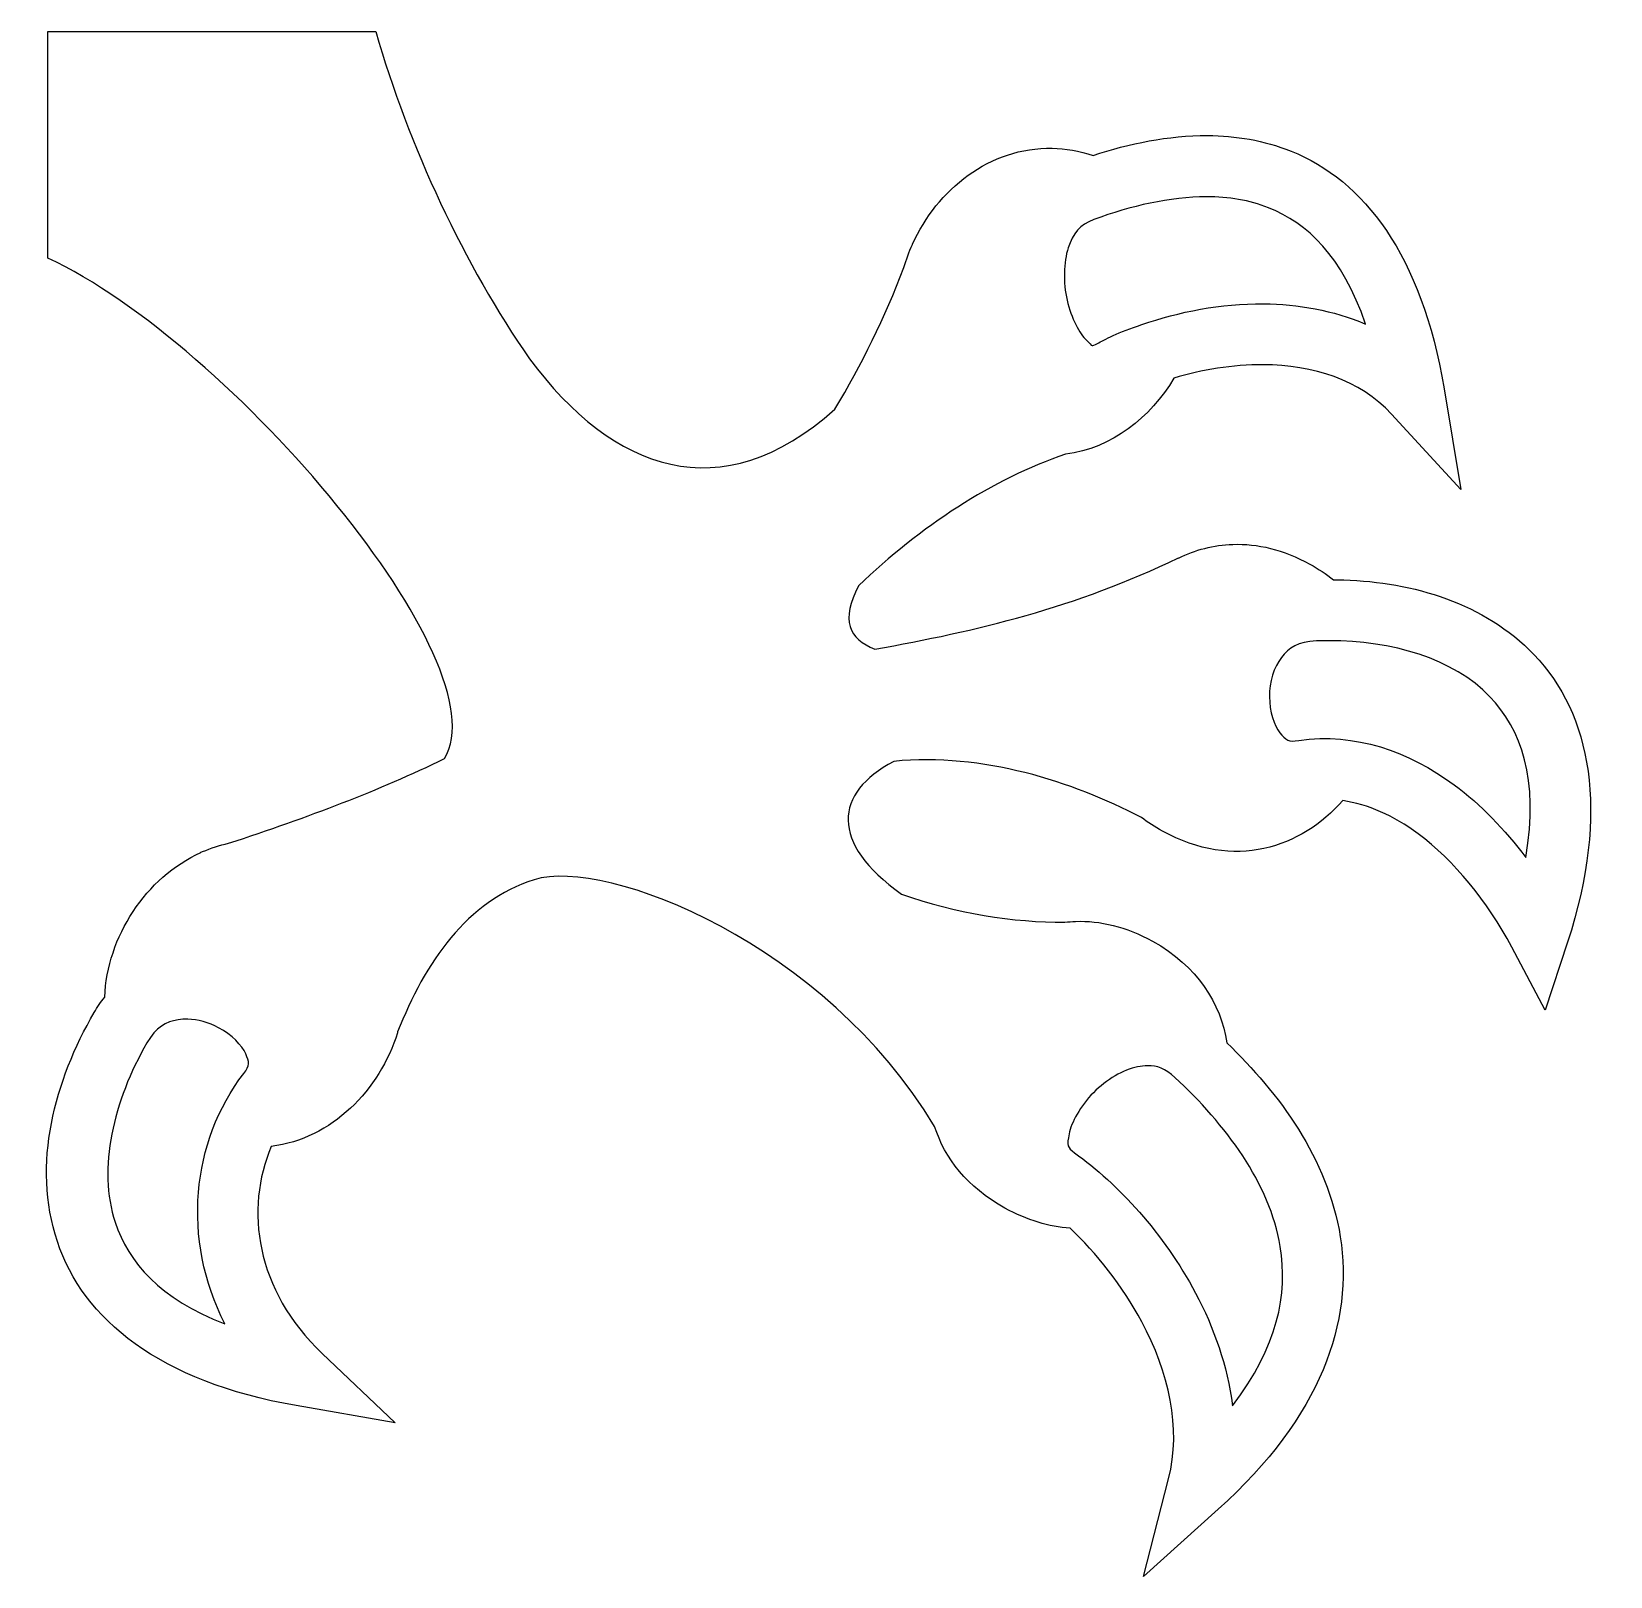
# Model space of a CAD drawing. Header units: centimetres. Extents: x -10.3 to 10.1, y -9.8 to 10.2.
import ezdxf

# ---------------------------------------------------------------- set-up
doc = ezdxf.new("R2010")
doc.units = ezdxf.units.CM
doc.header["$MEASUREMENT"] = 0
doc.layers.add('Layer 1', color=7, linetype='Continuous')

msp = doc.modelspace()

# ---------------------------------------------------------------- linework, layer by layer
at = {"layer": 'Layer 1'}
for points, knots in [([(-10.10711, 10.1823), (-10.10711, 10.1823), (-10.10711, 7.25163), (-10.10711, 7.25163), (-10.10711, 7.25163), (-7.72462, 6.13473), (-4.22417, 1.99092), (-4.97451, 0.77353), (-4.97451, 0.77353), (-5.81521, 0.36366), (-6.73123, 0.01721), (-7.7694, -0.32284), (-7.7694, -0.32284), (-7.88494, -0.3478), (-7.99711, -0.38424), (-8.10413, -0.43092), (-8.10413, -0.43092), (-8.11256, -0.43358), (-8.1207, -0.43606), (-8.12914, -0.43876), (-8.12914, -0.43876), (-8.12914, -0.43876), (-8.12661, -0.44142), (-8.12661, -0.44142), (-8.12661, -0.44142), (-8.83988, -0.76371), (-9.3402, -1.53509), (-9.37183, -2.3152), (-9.37183, -2.3152), (-9.42125, -2.37558), (-9.46658, -2.44073), (-9.50761, -2.51153), (-9.50761, -2.51153), (-10.01582, -3.39031), (-10.31787, -4.47318), (-9.98453, -5.47649), (-9.98453, -5.47649), (-9.65128, -6.47979), (-8.66117, -7.29393), (-6.89446, -7.59939), (-6.89446, -7.59939), (-6.89446, -7.59939), (-5.61095, -7.82204), (-5.61095, -7.82204), (-5.61095, -7.82204), (-5.61095, -7.82204), (-6.55581, -6.92597), (-6.55581, -6.92597), (-6.55581, -6.92597), (-7.42439, -6.10285), (-7.55899, -5.05498), (-7.21595, -4.24565), (-7.21595, -4.24565), (-6.43314, -4.14896), (-5.81332, -3.51555), (-5.58321, -2.77373), (-5.58321, -2.77373), (-5.5822, -2.77027), (-5.58169, -2.76673), (-5.58068, -2.76319), (-5.58068, -2.76319), (-5.23048, -1.87028), (-4.6828, -1.06732), (-3.81485, -0.79454), (-3.81485, -0.79454), (-2.87885, -0.50029), (-0.04368, -1.62904), (1.36789, -3.98876), (1.36789, -3.98876), (1.49861, -4.39749), (1.78822, -4.77334), (2.27847, -5.04422), (2.27847, -5.04422), (2.56804, -5.20425), (2.85162, -5.28466), (3.12056, -5.30254), (3.12056, -5.30254), (3.45917, -5.62428), (3.79968, -6.04904), (4.04826, -6.51487), (4.04826, -6.51487), (4.39657, -7.16755), (4.56465, -7.88659), (4.39488, -8.54821), (4.39488, -8.54821), (4.39488, -8.54821), (4.07061, -9.81055), (4.07061, -9.81055), (4.07061, -9.81055), (4.07061, -9.81055), (5.03907, -8.93961), (5.03907, -8.93961), (5.03907, -8.93961), (6.37314, -7.73993), (6.79212, -6.50255), (6.61775, -5.41593), (6.61775, -5.41593), (6.45443, -4.39863), (5.8239, -3.5578), (5.14976, -2.90432), (5.14976, -2.90432), (5.06973, -2.39333), (4.77143, -1.91177), (4.18778, -1.58919), (4.18778, -1.58919), (3.8442, -1.39931), (3.50685, -1.32269), (3.19025, -1.33357), (3.19025, -1.33357), (3.14441, -1.33513), (3.09946, -1.33897), (3.05447, -1.34411), (3.05447, -1.34411), (2.39328, -1.34904), (1.62856, -1.22655), (0.93954, -0.9791), (0.93954, -0.9791), (0.00392, -0.31268), (0.06595, 0.32406), (0.83813, 0.73798), (0.83813, 0.73798), (1.99497, 0.84871), (3.13903, 0.48042), (4.0429, 0.01185), (4.0429, 0.01185), (4.12606, -0.0509), (4.21646, -0.10985), (4.31573, -0.16467), (4.31573, -0.16467), (5.24625, -0.67903), (6.11103, -0.38175), (6.64804, 0.22935), (6.64804, 0.22935), (6.97653, 0.18364), (7.30375, 0.03546), (7.62322, -0.20026), (7.62322, -0.20026), (8.08804, -0.54309), (8.51773, -1.07035), (8.83555, -1.66686), (8.83555, -1.66686), (8.83555, -1.66686), (9.27047, -2.48391), (9.27047, -2.48391), (9.27047, -2.48391), (9.27047, -2.48391), (9.55772, -1.60365), (9.55772, -1.60365), (9.55772, -1.60365), (10.11282, 0.1012), (9.85416, 1.35679), (9.12288, 2.1202), (9.12288, 2.1202), (8.48294, 2.78827), (7.56245, 3.05582), (6.66263, 3.08614), (6.66263, 3.08614), (6.61772, 3.08766), (6.57298, 3.08724), (6.5282, 3.08749), (6.5282, 3.08749), (6.4367, 3.16023), (6.33591, 3.22842), (6.22383, 3.29032), (6.22383, 3.29032), (5.88016, 3.48029), (5.54282, 3.55682), (5.2263, 3.54603), (5.2263, 3.54603), (4.97667, 3.53747), (4.73993, 3.47392), (4.52391, 3.36943), (4.52391, 3.36943), (4.52391, 3.36943), (4.52391, 3.37209), (4.52391, 3.37209), (4.52391, 3.37209), (3.19461, 2.72747), (1.89988, 2.42162), (0.59575, 2.19004), (0.59575, 2.19004), (0.25807, 2.31802), (0.15058, 2.5704), (0.38365, 3.00966), (0.38365, 3.00966), (1.18147, 3.7756), (2.11705, 4.39319), (3.06258, 4.71219), (3.06258, 4.71219), (3.66027, 4.79168), (4.16173, 5.18456), (4.46466, 5.69787), (4.46466, 5.69787), (4.8225, 5.80515), (5.22604, 5.87384), (5.61901, 5.87051), (5.61901, 5.87051), (6.26696, 5.8649), (6.86676, 5.6797), (7.28068, 5.22998), (7.28068, 5.22998), (7.28068, 5.22998), (8.17675, 4.2562), (8.17675, 4.2562), (8.17675, 4.2562), (8.17675, 4.2562), (7.95933, 5.56079), (7.95933, 5.56079), (7.95933, 5.56079), (7.67149, 7.29084), (6.92094, 8.26028), (5.97992, 8.63516), (5.97992, 8.63516), (5.62706, 8.77583), (5.26281, 8.83461), (4.89937, 8.83681), (4.89937, 8.83681), (4.39082, 8.83997), (3.88523, 8.73164), (3.41822, 8.57988), (3.41822, 8.57988), (3.23816, 8.63858), (3.06093, 8.66843), (2.88986, 8.67206), (2.88986, 8.67206), (2.08319, 8.68935), (1.40082, 8.13678), (1.08187, 7.43076), (1.08187, 7.43076), (1.08157, 7.42979), (1.0809, 7.42899), (1.0806, 7.42806), (1.0806, 7.42806), (1.03675, 7.33078), (1.00057, 7.23097), (0.97117, 7.12892), (0.97117, 7.12892), (0.72238, 6.4808), (0.42299, 5.86928), (0.07649, 5.29461), (0.07649, 5.29461), (-1.3977, 3.97762), (-2.79494, 4.49329), (-3.87414, 5.94821), (-3.87414, 5.94821), (-4.70877, 7.14494), (-5.44355, 8.70979), (-5.86261, 10.1823), (-5.86261, 10.1823), (-5.86261, 10.1823), (-10.10716, 10.1823), (-10.10716, 10.1823), (-10.10716, 10.1823), (-10.10716, 10.1823), (-10.10711, 10.1823), (-10.10711, 10.1823)], [0, 0, 0, 0, 0.01538462, 0.01538462, 0.01538462, 0.01538462, 0.03076923, 0.03076923, 0.03076923, 0.03076923, 0.04615385, 0.04615385, 0.04615385, 0.04615385, 0.06153846, 0.06153846, 0.06153846, 0.06153846, 0.07692308, 0.07692308, 0.07692308, 0.07692308, 0.09230769, 0.09230769, 0.09230769, 0.09230769, 0.10769231, 0.10769231, 0.10769231, 0.10769231, 0.12307692, 0.12307692, 0.12307692, 0.12307692, 0.13846154, 0.13846154, 0.13846154, 0.13846154, 0.15384615, 0.15384615, 0.15384615, 0.15384615, 0.16923077, 0.16923077, 0.16923077, 0.16923077, 0.18461538, 0.18461538, 0.18461538, 0.18461538, 0.2, 0.2, 0.2, 0.2, 0.21538462, 0.21538462, 0.21538462, 0.21538462, 0.23076923, 0.23076923, 0.23076923, 0.23076923, 0.24615385, 0.24615385, 0.24615385, 0.24615385, 0.26153846, 0.26153846, 0.26153846, 0.26153846, 0.27692308, 0.27692308, 0.27692308, 0.27692308, 0.29230769, 0.29230769, 0.29230769, 0.29230769, 0.30769231, 0.30769231, 0.30769231, 0.30769231, 0.32307692, 0.32307692, 0.32307692, 0.32307692, 0.33846154, 0.33846154, 0.33846154, 0.33846154, 0.35384615, 0.35384615, 0.35384615, 0.35384615, 0.36923077, 0.36923077, 0.36923077, 0.36923077, 0.38461538, 0.38461538, 0.38461538, 0.38461538, 0.4, 0.4, 0.4, 0.4, 0.41538462, 0.41538462, 0.41538462, 0.41538462, 0.43076923, 0.43076923, 0.43076923, 0.43076923, 0.44615385, 0.44615385, 0.44615385, 0.44615385, 0.46153846, 0.46153846, 0.46153846, 0.46153846, 0.47692308, 0.47692308, 0.47692308, 0.47692308, 0.49230769, 0.49230769, 0.49230769, 0.49230769, 0.50769231, 0.50769231, 0.50769231, 0.50769231, 0.52307692, 0.52307692, 0.52307692, 0.52307692, 0.53846154, 0.53846154, 0.53846154, 0.53846154, 0.55384615, 0.55384615, 0.55384615, 0.55384615, 0.56923077, 0.56923077, 0.56923077, 0.56923077, 0.58461538, 0.58461538, 0.58461538, 0.58461538, 0.6, 0.6, 0.6, 0.6, 0.61538462, 0.61538462, 0.61538462, 0.61538462, 0.63076923, 0.63076923, 0.63076923, 0.63076923, 0.64615385, 0.64615385, 0.64615385, 0.64615385, 0.66153846, 0.66153846, 0.66153846, 0.66153846, 0.67692308, 0.67692308, 0.67692308, 0.67692308, 0.69230769, 0.69230769, 0.69230769, 0.69230769, 0.70769231, 0.70769231, 0.70769231, 0.70769231, 0.72307692, 0.72307692, 0.72307692, 0.72307692, 0.73846154, 0.73846154, 0.73846154, 0.73846154, 0.75384615, 0.75384615, 0.75384615, 0.75384615, 0.76923077, 0.76923077, 0.76923077, 0.76923077, 0.78461538, 0.78461538, 0.78461538, 0.78461538, 0.8, 0.8, 0.8, 0.8, 0.81538462, 0.81538462, 0.81538462, 0.81538462, 0.83076923, 0.83076923, 0.83076923, 0.83076923, 0.84615385, 0.84615385, 0.84615385, 0.84615385, 0.86153846, 0.86153846, 0.86153846, 0.86153846, 0.87692308, 0.87692308, 0.87692308, 0.87692308, 0.89230769, 0.89230769, 0.89230769, 0.89230769, 0.90769231, 0.90769231, 0.90769231, 0.90769231, 0.92307692, 0.92307692, 0.92307692, 0.92307692, 0.93846154, 0.93846154, 0.93846154, 0.93846154, 0.95384615, 0.95384615, 0.95384615, 0.95384615, 0.96923077, 0.96923077, 0.96923077, 0.96923077, 1, 1, 1, 1]), ([(4.88621, 8.04354), (5.17034, 8.04354), (5.44283, 8.00053), (5.68867, 7.90253), (5.68867, 7.90253), (6.18844, 7.70341), (6.64133, 7.28005), (6.94456, 6.39768), (6.94456, 6.39768), (6.52398, 6.57533), (6.06873, 6.65474), (5.62546, 6.65853), (5.62546, 6.65853), (5.06829, 6.66329), (4.52724, 6.55636), (4.05074, 6.38971), (4.05074, 6.38971), (3.74713, 6.29374), (3.55822, 6.1908), (3.47359, 6.14598), (3.47359, 6.14598), (3.39204, 6.10288), (3.42063, 6.10364), (3.33389, 6.18688), (3.33389, 6.18688), (3.24719, 6.27004), (3.13385, 6.47215), (3.08223, 6.7047), (3.08223, 6.7047), (3.03057, 6.93726), (3.03492, 7.19532), (3.09674, 7.38335), (3.09674, 7.38335), (3.15852, 7.57133), (3.24812, 7.68287), (3.42616, 7.74836), (3.42616, 7.74836), (3.42616, 7.74836), (3.42741, 7.74836), (3.42741, 7.74836), (3.42741, 7.74836), (3.42741, 7.74836), (3.42741, 7.74963), (3.42741, 7.74963), (3.42741, 7.74963), (3.90593, 7.92589), (4.41271, 8.04354), (4.88621, 8.04354)], [0, 0, 0, 0, 0.07692308, 0.07692308, 0.07692308, 0.07692308, 0.15384615, 0.15384615, 0.15384615, 0.15384615, 0.23076923, 0.23076923, 0.23076923, 0.23076923, 0.30769231, 0.30769231, 0.30769231, 0.30769231, 0.38461538, 0.38461538, 0.38461538, 0.38461538, 0.46153846, 0.46153846, 0.46153846, 0.46153846, 0.53846154, 0.53846154, 0.53846154, 0.53846154, 0.61538462, 0.61538462, 0.61538462, 0.61538462, 0.69230769, 0.69230769, 0.69230769, 0.69230769, 0.76923077, 0.76923077, 0.76923077, 0.76923077, 0.84615385, 0.84615385, 0.84615385, 0.84615385, 1, 1, 1, 1]), ([(6.47148, 2.29942), (7.28085, 2.29997), (8.07766, 2.07142), (8.55348, 1.57472), (8.55348, 1.57472), (8.95745, 1.15296), (9.19055, 0.51158), (9.01859, -0.50602), (9.01859, -0.50602), (8.74509, -0.14591), (8.43752, 0.17794), (8.09089, 0.43348), (8.09089, 0.43348), (7.50568, 0.86528), (6.80569, 1.11744), (6.08003, 1.00675), (6.08003, 1.00675), (5.94863, 0.98672), (5.90959, 1.01265), (5.8363, 1.1069), (5.8363, 1.1069), (5.76293, 1.2011), (5.70094, 1.38352), (5.70052, 1.57471), (5.70052, 1.57471), (5.7001, 1.76582), (5.75808, 1.9565), (5.85473, 2.08199), (5.85473, 2.08199), (5.95138, 2.20757), (6.07076, 2.28769), (6.3093, 2.29684), (6.3093, 2.29684), (6.36328, 2.29886), (6.41746, 2.29937), (6.47144, 2.29937), (6.47144, 2.29937), (6.47144, 2.29937), (6.47148, 2.29942), (6.47148, 2.29942)], [0, 0, 0, 0, 0.09090909, 0.09090909, 0.09090909, 0.09090909, 0.18181818, 0.18181818, 0.18181818, 0.18181818, 0.27272727, 0.27272727, 0.27272727, 0.27272727, 0.36363636, 0.36363636, 0.36363636, 0.36363636, 0.45454545, 0.45454545, 0.45454545, 0.45454545, 0.54545455, 0.54545455, 0.54545455, 0.54545455, 0.63636364, 0.63636364, 0.63636364, 0.63636364, 0.72727273, 0.72727273, 0.72727273, 0.72727273, 0.81818182, 0.81818182, 0.81818182, 0.81818182, 1, 1, 1, 1]), ([(-8.29781, -2.59856), (-8.16793, -2.60248), (-8.02477, -2.64149), (-7.89721, -2.70925), (-7.89721, -2.70925), (-7.72727, -2.79962), (-7.59487, -2.93932), (-7.54679, -3.04659), (-7.54679, -3.04659), (-7.49863, -3.15387), (-7.49281, -3.1973), (-7.5731, -3.30225), (-7.5731, -3.30225), (-8.24779, -4.1839), (-8.37779, -5.4432), (-7.81683, -6.54256), (-7.81683, -6.54256), (-8.66074, -6.2185), (-9.06483, -5.74297), (-9.23608, -5.22747), (-9.23608, -5.22747), (-9.46741, -4.53119), (-9.25775, -3.65376), (-8.82494, -2.90553), (-8.82494, -2.90553), (-8.70586, -2.69954), (-8.5791, -2.63283), (-8.42181, -2.60639), (-8.42181, -2.60639), (-8.38243, -2.59981), (-8.34118, -2.5972), (-8.29784, -2.5985), (-8.29784, -2.5985), (-8.29784, -2.5985), (-8.29781, -2.59856), (-8.29781, -2.59856)], [0, 0, 0, 0, 0.1, 0.1, 0.1, 0.1, 0.2, 0.2, 0.2, 0.2, 0.3, 0.3, 0.3, 0.3, 0.4, 0.4, 0.4, 0.4, 0.5, 0.5, 0.5, 0.5, 0.6, 0.6, 0.6, 0.6, 0.7, 0.7, 0.7, 0.7, 0.8, 0.8, 0.8, 0.8, 1, 1, 1, 1]), ([(4.12318, -3.20072), (4.24661, -3.19832), (4.35384, -3.23876), (4.47638, -3.35231), (4.47638, -3.35231), (5.13108, -3.95869), (5.70802, -4.72412), (5.83895, -5.53977), (5.83895, -5.53977), (5.93834, -6.1593), (5.81272, -6.83711), (5.22085, -7.60073), (5.22085, -7.60073), (5.15718, -7.08615), (4.98201, -6.58963), (4.74385, -6.14328), (4.74385, -6.14328), (4.33221, -5.37186), (3.74498, -4.7315), (3.17706, -4.32744), (3.17706, -4.32744), (3.08513, -4.26208), (3.07872, -4.22995), (3.10723, -4.08371), (3.10723, -4.08371), (3.13569, -3.93739), (3.25199, -3.72301), (3.42214, -3.5513), (3.42214, -3.5513), (3.59229, -3.37951), (3.80933, -3.25317), (3.99267, -3.21649), (3.99267, -3.21649), (4.03863, -3.20738), (4.08207, -3.20156), (4.12318, -3.20072)], [0, 0, 0, 0, 0.1, 0.1, 0.1, 0.1, 0.2, 0.2, 0.2, 0.2, 0.3, 0.3, 0.3, 0.3, 0.4, 0.4, 0.4, 0.4, 0.5, 0.5, 0.5, 0.5, 0.6, 0.6, 0.6, 0.6, 0.7, 0.7, 0.7, 0.7, 0.8, 0.8, 0.8, 0.8, 1, 1, 1, 1])]:
    msp.add_open_spline(points, degree=3, knots=knots, dxfattribs=at)

doc.saveas('drawing.dxf')
